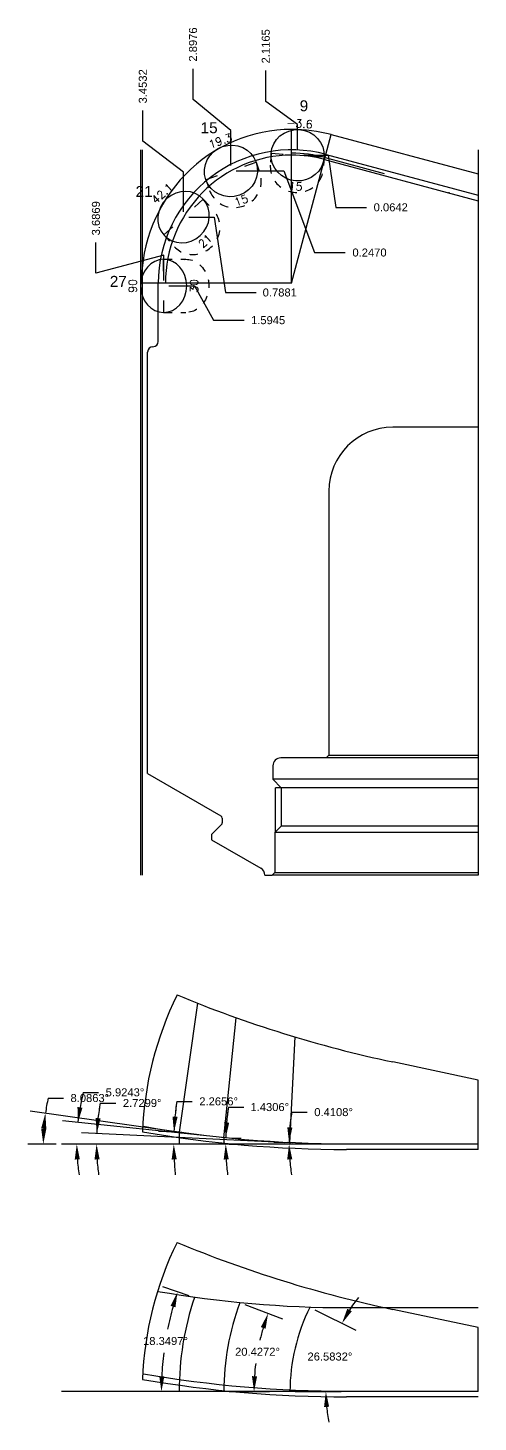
# Model space of a CAD drawing. Header units: inches. Extents: x 97.4 to 144.9, y -24 to -7.6.
# Drawn here: x 128.43 to 133.71, y -23.95 to -7.62 of the extents above; entities that cross this region are included whole.
import ezdxf
from ezdxf.enums import TextEntityAlignment as Align

# ---------------------------------------------------------------- set-up
doc = ezdxf.new("R2010")
doc.units = ezdxf.units.IN
doc.header["$MEASUREMENT"] = 0
doc.linetypes.add('HIDDEN2', pattern=[0.1875, 0.125, -0.0625])
doc.layers.add('Blade_4', color=7, linetype='Continuous', true_color=0x00cccc)
doc.layers.add('Dims', color=4, linetype='Continuous')
doc.styles.add('RomanS', font='romans')
doc.styles.get("Standard").update_dxf_attribs({"font": 'arial.ttf'})
doc.dimstyles.get("Standard").update_dxf_attribs({"dimtxt": 0.09375, "dimasz": 0.18, "dimexe": 0.18, "dimexo": 0.0625, "dimgap": 0.09, "dimtad": 0, "dimtih": 1, "dimtoh": 1, "dimdec": 4, "dimzin": 0, "dimdsep": 46, "dimtxsty": 'Standard', "dimcen": 0.09, "dimadec": 4, "dimazin": 0, "dimtfac": 1, "dimtdec": 4, "dimtofl": 0, "dimtmove": 0, "dimatfit": 3, "dimfxl": 1, "dimtolj": 1, "dimtzin": 0, "dimarcsym": 0})

# ---------------------------------------------------------------- blocks, each defined once
blk = doc.blocks.new('*D124')
at = {"layer": 'Blade_4', "color": 0, "lineweight": -2, "transparency": 16777216}
for p, q in [((129.277, -20.216), (129.457, -20.216)), ((131.407, -20.677), (129.055, -20.565))]:
    blk.add_line(p, q, dxfattribs=at)
for start, end in [(169.3291, 177.2701), (169.3339, 173.302), (183.9681, 187.9363)]:
    blk.add_arc((131.831, -20.697), 2.6, start, end, dxfattribs=at)
at = {"layer": 'Blade_4', "color": 0, "transparency": 16777216}
for points in [[(129.279, -20.396), (129.22, -20.391), (129.235, -20.573)], [(129.208, -20.878), (129.268, -20.876), (129.232, -20.697)]]:
    blk.add_solid(points, dxfattribs=at)
at = {"layer": 'Blade_4', "color": 0, "transparency": 16777216, "insert": (129.767, -20.216), "char_height": 0.09375, "attachment_point": 5}
blk.add_mtext('\\A1;2.7299°', dxfattribs=at)
blk = doc.blocks.new('*D125')
at = {"layer": 'Blade_4', "color": 0, "lineweight": -2, "transparency": 16777216}
for p, q in [((129.076, -20.091), (129.256, -20.091)), ((130.633, -20.613), (128.834, -20.426))]:
    blk.add_line(p, q, dxfattribs=at)
for start, end in [(165.6231, 174.0757), (165.6289, 169.8523), (184.2234, 188.4468)]:
    blk.add_arc((131.442, -20.697), 2.442, start, end, dxfattribs=at)
at = {"layer": 'Blade_4', "color": 0, "transparency": 16777216}
for points in [[(129.067, -20.271), (129.008, -20.262), (129.013, -20.445)], [(128.976, -20.878), (129.036, -20.876), (129, -20.697)]]:
    blk.add_solid(points, dxfattribs=at)
at = {"layer": 'Blade_4', "color": 0, "transparency": 16777216, "insert": (129.565, -20.091), "char_height": 0.09375, "attachment_point": 5}
blk.add_mtext('\\A1;5.9243°', dxfattribs=at)
blk = doc.blocks.new('*D126')
at = {"layer": 'Blade_4', "color": 0, "lineweight": -2, "transparency": 16777216}
for p, q in [((128.664, -20.158), (128.844, -20.158)), ((130.111, -20.545), (128.454, -20.31)), ((128.76, -20.697), (128.427, -20.697))]:
    blk.add_line(p, q, dxfattribs=at)
for start, end in [(167.9022, 171.9137), (175.9253, 175.9885)]:
    blk.add_arc((131.178, -20.697), 2.571, start, end, dxfattribs=at)
at = {"layer": 'Blade_4', "color": 0, "transparency": 16777216}
for points in [[(128.583, -20.511), (128.643, -20.517), (128.632, -20.335)], [(128.643, -20.518), (128.583, -20.516), (128.607, -20.697)]]:
    blk.add_solid(points, dxfattribs=at)
at = {"layer": 'Blade_4', "color": 0, "transparency": 16777216, "insert": (129.153, -20.158), "char_height": 0.09375, "attachment_point": 5}
blk.add_mtext('\\A1;8.0863°', dxfattribs=at)
blk = doc.blocks.new('*D127')
at = {"layer": 'Blade_4', "color": 0, "lineweight": -2, "transparency": 16777216}
for p, q in [((131.521, -20.323), (131.701, -20.323)), ((131.437, -20.681), (131.309, -20.68)), ((131.437, -20.697), (131.309, -20.697))]:
    blk.add_line(p, q, dxfattribs=at)
for start, end in [(170.2711, 179.5892), (170.2788, 174.934), (184.6552, 189.3104)]:
    blk.add_arc((133.705, -20.697), 2.216, start, end, dxfattribs=at)
at = {"layer": 'Blade_4', "color": 0, "transparency": 16777216}
for points in [[(131.528, -20.503), (131.468, -20.5), (131.489, -20.681)], [(131.467, -20.878), (131.527, -20.876), (131.489, -20.697)]]:
    blk.add_solid(points, dxfattribs=at)
at = {"layer": 'Blade_4', "color": 0, "transparency": 16777216, "insert": (132.011, -20.323), "char_height": 0.09375, "attachment_point": 5}
blk.add_mtext('\\A1;0.4108°', dxfattribs=at)
blk = doc.blocks.new('*D128')
at = {"layer": 'Blade_4', "color": 0, "lineweight": -2, "transparency": 16777216}
for p, q in [((130.778, -20.264), (130.958, -20.264)), ((130.786, -20.697), (130.926, -20.697)), ((130.787, -20.624), (130.927, -20.628))]:
    blk.add_line(p, q, dxfattribs=at)
for start, end in [(171.5945, 178.5694), (171.5978, 175.0836), (183.4858, 186.9716)]:
    blk.add_arc((133.705, -20.697), 2.959, start, end, dxfattribs=at)
at = {"layer": 'Blade_4', "color": 0, "transparency": 16777216}
for points in [[(130.787, -20.445), (130.727, -20.442), (130.747, -20.623)], [(130.722, -20.878), (130.782, -20.876), (130.746, -20.697)]]:
    blk.add_solid(points, dxfattribs=at)
at = {"layer": 'Blade_4', "color": 0, "transparency": 16777216, "insert": (131.263, -20.264), "char_height": 0.09375, "attachment_point": 5}
blk.add_mtext('\\A1;1.4306°', dxfattribs=at)
blk = doc.blocks.new('*D129')
at = {"layer": 'Blade_4', "color": 0, "lineweight": -2, "transparency": 16777216}
for p, q in [((130.172, -20.197), (130.352, -20.197)), ((130.14, -20.556), (129.96, -20.549)), ((130.138, -20.697), (129.957, -20.697))]:
    blk.add_line(p, q, dxfattribs=at)
for start, end in [(171.9511, 177.7344), (171.953, 174.8437), (182.8907, 185.7814)]:
    blk.add_arc((133.705, -20.697), 3.568, start, end, dxfattribs=at)
at = {"layer": 'Blade_4', "color": 0, "transparency": 16777216}
for points in [[(130.182, -20.378), (130.122, -20.374), (130.14, -20.556)], [(130.112, -20.878), (130.172, -20.876), (130.137, -20.697)]]:
    blk.add_solid(points, dxfattribs=at)
at = {"layer": 'Blade_4', "color": 0, "transparency": 16777216, "insert": (130.663, -20.197), "char_height": 0.09375, "attachment_point": 5}
blk.add_mtext('\\A1;2.2656°', dxfattribs=at)
blk = doc.blocks.new('*D130')
at = {"layer": 'Dims', "color": 0, "lineweight": -2, "transparency": 16777216}
for p, q in [((131.216, -8.479), (131.216, -8.119)), ((131.589, -8.751), (131.216, -8.479)), ((131.589, -9.049), (131.589, -8.751))]:
    blk.add_line(p, q, dxfattribs=at)
at = {"layer": 'Dims', "color": 0, "transparency": 16777216, "insert": (131.216, -7.834), "char_height": 0.0938, "attachment_point": 5, "rotation": 90}
blk.add_mtext('\\A1;2.1165', dxfattribs=at)
blk = doc.blocks.new('*D131')
at = {"layer": 'Dims', "color": 0, "lineweight": -2, "transparency": 16777216}
for p, q in [((130.363, -8.459), (130.363, -8.099)), ((130.808, -8.819), (130.363, -8.459)), ((130.808, -9.231), (130.808, -8.819))]:
    blk.add_line(p, q, dxfattribs=at)
at = {"layer": 'Dims', "color": 0, "transparency": 16777216, "insert": (130.363, -7.813), "char_height": 0.0938, "attachment_point": 5, "rotation": 90}
blk.add_mtext('\\A1;2.8976', dxfattribs=at)
blk = doc.blocks.new('*D132')
at = {"layer": 'Dims', "color": 0, "lineweight": -2, "transparency": 16777216}
for p, q in [((129.775, -8.947), (129.775, -8.587)), ((130.252, -9.307), (129.775, -8.947)), ((130.252, -9.773), (130.252, -9.307))]:
    blk.add_line(p, q, dxfattribs=at)
at = {"layer": 'Dims', "color": 0, "transparency": 16777216, "insert": (129.775, -8.303), "char_height": 0.0938, "attachment_point": 5, "rotation": 90}
blk.add_mtext('\\A1;3.4532', dxfattribs=at)
blk = doc.blocks.new('*D133')
at = {"layer": 'Dims', "color": 0, "lineweight": -2, "transparency": 16777216}
for p, q in [((131.651, -9.111), (131.949, -9.111)), ((131.949, -9.111), (132.036, -9.721)), ((132.036, -9.721), (132.396, -9.721))]:
    blk.add_line(p, q, dxfattribs=at)
at = {"layer": 'Dims', "color": 0, "transparency": 16777216, "insert": (132.681, -9.721), "char_height": 0.0938, "attachment_point": 5}
blk.add_mtext('\\A1;0.0642', dxfattribs=at)
blk = doc.blocks.new('*D134')
at = {"layer": 'Dims', "color": 0, "lineweight": -2, "transparency": 16777216}
for p, q in [((130.87, -9.294), (131.428, -9.294)), ((131.428, -9.294), (131.788, -10.251)), ((131.788, -10.251), (132.148, -10.251))]:
    blk.add_line(p, q, dxfattribs=at)
at = {"layer": 'Dims', "color": 0, "transparency": 16777216, "insert": (132.432, -10.251), "char_height": 0.0938, "attachment_point": 5}
blk.add_mtext('\\A1;0.2470', dxfattribs=at)
blk = doc.blocks.new('*D135')
at = {"layer": 'Dims', "color": 0, "lineweight": -2, "transparency": 16777216}
for p, q in [((130.315, -9.835), (130.612, -9.835)), ((130.612, -9.835), (130.744, -10.719)), ((130.744, -10.719), (131.104, -10.719))]:
    blk.add_line(p, q, dxfattribs=at)
at = {"layer": 'Dims', "color": 0, "transparency": 16777216, "insert": (131.38, -10.719), "char_height": 0.0938, "attachment_point": 5}
blk.add_mtext('\\A1;0.7881', dxfattribs=at)
blk = doc.blocks.new('*D181')
at = {"color": 0, "lineweight": -2, "transparency": 16777216}
for p, q in [((131.789, -22.638), (132.27, -22.879)), ((131.562, -23.597), (132.1, -23.597))]:
    blk.add_line(p, q, dxfattribs=at)
for start, end in [(141.8576, 147.6372), (185.7796, 191.5592)]:
    blk.add_arc((133.705, -23.597), 1.785, start, end, dxfattribs=at)
at = {"color": 0, "transparency": 16777216}
for points in [[(132.224, -22.656), (132.171, -22.627), (132.109, -22.798)], [(131.899, -23.778), (131.959, -23.775), (131.92, -23.597)]]:
    blk.add_solid(points, dxfattribs=at)
at = {"color": 0, "transparency": 16777216, "insert": (131.968, -23.187), "char_height": 0.09375, "attachment_point": 5}
blk.add_mtext('\\A1;26.5832°', dxfattribs=at)
blk = doc.blocks.new('*D182')
at = {"color": 0, "lineweight": -2, "transparency": 16777216}
for p, q in [((130.97, -22.578), (131.412, -22.743)), ((130.786, -23.597), (131.258, -23.597))]:
    blk.add_line(p, q, dxfattribs=at)
for start, end in [(163.4985, 166.7154), (172.8279, 176.0742)]:
    blk.add_arc((133.705, -23.597), 2.628, start, end, dxfattribs=at)
at = {"color": 0, "transparency": 16777216}
for points in [[(131.158, -22.841), (131.214, -22.86), (131.243, -22.68)], [(131.114, -23.418), (131.054, -23.416), (131.078, -23.597)]]:
    blk.add_solid(points, dxfattribs=at)
at = {"color": 0, "transparency": 16777216, "insert": (131.119, -23.131), "char_height": 0.09375, "attachment_point": 5}
blk.add_mtext('\\A1;20.4272°', dxfattribs=at)
blk = doc.blocks.new('*D183')
at = {"color": 0, "lineweight": -2, "transparency": 16777216}
for p, q in [((130.319, -22.474), (130.01, -22.371)), ((130.138, -23.597), (129.812, -23.597))]:
    blk.add_line(p, q, dxfattribs=at)
for start, end in [(164.4282, 168.6625), (172.9747, 177.2221)]:
    blk.add_arc((133.705, -23.597), 3.713, start, end, dxfattribs=at)
at = {"color": 0, "transparency": 16777216}
for points in [[(130.1, -22.592), (130.157, -22.609), (130.181, -22.428)], [(130.027, -23.418), (129.967, -23.416), (129.992, -23.597)]]:
    blk.add_solid(points, dxfattribs=at)
at = {"color": 0, "transparency": 16777216, "insert": (130.04, -23.005), "char_height": 0.09375, "attachment_point": 5}
blk.add_mtext('\\A1;18.3497°', dxfattribs=at)
blk = doc.blocks.new('*D196')
at = {"layer": 'Dims', "color": 0, "lineweight": -2, "transparency": 16777216}
for p, q in [((129.225, -10.494), (129.225, -10.134)), ((130.019, -10.281), (129.225, -10.494)), ((130.019, -10.579), (130.019, -10.281))]:
    blk.add_line(p, q, dxfattribs=at)
at = {"layer": 'Dims', "color": 0, "transparency": 16777216, "insert": (129.225, -9.849), "char_height": 0.0938, "attachment_point": 5, "rotation": 90}
blk.add_mtext('\\A1;3.6869', dxfattribs=at)
blk = doc.blocks.new('1613@15')
for p, q in [((-0.17, 0), (-0.312, 0)), ((0.171, 0), (0.312, 0))]:
    blk.add_line(p, q)
at = {"color": 8, "linetype": 'HIDDEN2', "ltscale": 0.5}
blk.add_line((-0.312, 0), (-0.312, -0.135), dxfattribs=at)
at = {"color": 8, "linetype": 'HIDDEN2', "ltscale": 0.5, "flags": 128}
blk.add_lwpolyline([(0.312, 0), (0.312, -0.135)], dxfattribs=at)
blk.add_ellipse((0, 0), major_axis=(-0.312, 0), ratio=0.965926, start_param=-3.141592653589793, end_param=3.141592653589793)
at = {"color": 8, "linetype": 'HIDDEN2', "ltscale": 0.5}
blk.add_ellipse((0, -0.135), major_axis=(-0.312, 0), ratio=0.965926, start_param=0, end_param=3.141593, dxfattribs=at)
at = {"style": 'RomanS'}
blk.add_text('15', height=0.094, dxfattribs=at).set_placement((0, -0.364), align=Align.MIDDLE_CENTER)
blk.add_attdef('ANG', text='', height=0.094, dxfattribs=at).set_placement((0, 0.298), align=Align.BOTTOM_CENTER)
blk = doc.blocks.new('1613@21')
for p, q in [((-0.17, 0), (-0.313, 0)), ((0.171, 0), (0.312, 0))]:
    blk.add_line(p, q)
at = {"color": 8, "linetype": 'HIDDEN2', "ltscale": 0.5}
blk.add_line((-0.313, 0), (-0.313, -0.186), dxfattribs=at)
at = {"color": 8, "linetype": 'HIDDEN2', "ltscale": 0.5, "flags": 128}
blk.add_lwpolyline([(0.312, 0), (0.312, -0.186)], dxfattribs=at)
blk.add_ellipse((0, 0), major_axis=(-0.312, 0), ratio=0.933568, start_param=3.141593, end_param=9.424778)
at = {"color": 8, "linetype": 'HIDDEN2', "ltscale": 0.5}
blk.add_ellipse((0, -0.186), major_axis=(-0.312, 0), ratio=0.933568, start_param=0, end_param=3.141593, dxfattribs=at)
at = {"style": 'RomanS'}
blk.add_text('21', height=0.094, dxfattribs=at).set_placement((0, -0.377), align=Align.MIDDLE_CENTER)
blk.add_attdef('ANG', text='', height=0.094, dxfattribs=at).set_placement((0, 0.298), align=Align.BOTTOM_CENTER)
blk = doc.blocks.new('1613@30')
for p, q in [((-0.17, 0), (-0.312, 0)), ((0.171, 0), (0.312, 0))]:
    blk.add_line(p, q)
at = {"color": 8, "linetype": 'HIDDEN2', "ltscale": 0.5}
blk.add_line((-0.312, 0), (-0.312, -0.26), dxfattribs=at)
at = {"color": 8, "linetype": 'HIDDEN2', "ltscale": 0.5, "flags": 128}
blk.add_lwpolyline([(0.312, 0), (0.312, -0.26)], dxfattribs=at)
at = {"extrusion": (0, 0, -1)}
blk.add_ellipse((0, 0), major_axis=(-0.312, 0), ratio=0.866025, start_param=-3.141592653589793, end_param=3.141592653589793, dxfattribs=at)
at = {"color": 8, "linetype": 'HIDDEN2', "ltscale": 0.5, "extrusion": (0, 0, -1)}
blk.add_ellipse((0, -0.26), major_axis=(-0.312, 0), ratio=0.866025, start_param=3.068877, end_param=6.355901, dxfattribs=at)
at = {"style": 'RomanS'}
blk.add_text('30', height=0.094, dxfattribs=at).set_placement((0, -0.356), align=Align.MIDDLE_CENTER)
blk.add_attdef('ANG', text='', height=0.094, dxfattribs=at).set_placement((0, 0.287), align=Align.BOTTOM_CENTER)

msp = doc.modelspace()

# ---------------------------------------------------------------- linework, layer by layer
for p, q in [((131.51788, -10.60946), (131.51788, -8.80761)), ((131.51788, -10.60946), (131.98423, -8.86901)), ((131.98423, -8.86901), (133.70538, -9.33018)), ((129.74788, -9.04696), (129.74788, -17.54696)), ((129.76788, -9.04696), (129.76788, -17.54696)), ((131.92229, -9.1002), (133.70538, -9.57798)), ((133.70538, -9.04696), (133.70538, -17.54696)), ((133.36286, -9.54444), (133.36286, -9.55091)), ((131.51788, -10.60946), (129.74788, -10.60946)), ((129.95538, -11.29178), (129.95538, -10.60946)), ((129.83038, -16.35428), (129.83038, -11.41678)), ((133.70538, -12.29696), (132.70538, -12.29696)), ((131.95538, -13.04696), (131.95538, -16.14071)), ((131.92413, -16.17196), (131.39288, -16.17196)), ((131.95538, -16.14071), (131.92413, -16.17196)), ((133.70538, -16.17196), (131.92413, -16.17196)), ((131.95538, -16.14071), (133.70538, -16.14071)), ((131.29913, -16.26571), (131.29913, -16.42196)), ((129.83038, -16.35428), (130.68976, -16.85044)), ((133.70538, -16.42196), (131.29913, -16.42196)), ((131.29913, -16.42196), (131.39803, -16.52086)), ((131.39803, -16.52086), (131.33038, -16.52086)), ((131.33038, -17.03876), (131.33038, -16.52086)), ((133.70538, -16.52086), (131.39803, -16.52086)), ((131.39803, -16.52086), (131.39803, -16.97111)), ((130.69623, -16.95364), (130.58038, -17.06949)), ((130.70538, -16.8775), (130.70538, -16.93154)), ((131.39803, -16.97111), (131.32218, -17.04696)), ((133.70538, -16.97111), (131.39803, -16.97111)), ((130.58038, -17.06949), (130.58038, -17.13199)), ((130.58038, -17.13199), (131.15851, -17.46577)), ((133.70538, -17.04696), (131.32218, -17.04696)), ((131.32218, -17.04696), (131.32218, -17.51571)), ((131.20538, -17.54696), (131.29093, -17.54696)), ((131.32218, -17.51571), (131.29093, -17.54696)), ((133.70538, -17.54696), (131.29093, -17.54696)), ((131.32218, -17.51571), (133.70538, -17.51571)), ((133.70538, -19.947), (132.70538, -19.73444)), ((133.70538, -20.697), (133.70538, -19.947)), ((133.70538, -20.7595), (133.70538, -20.697)), ((133.70538, -20.7595), (132.16328, -20.7595)), ((133.70538, -22.84703), (132.70538, -22.63448)), ((133.70538, -23.59703), (133.70538, -22.84703)), ((133.70538, -23.65953), (132.16328, -23.65953))]:
    msp.add_line(p, q)
at = {"color": 1}
for p, q in [((131.91211, -9.13818), (132.60522, -9.3239)), ((131.90611, -9.16057), (133.70538, -9.64268)), ((131.90823, -9.15265), (131.91113, -9.15343)), ((132.16328, -20.697), (128.82224, -20.697)), ((132.16328, -23.59703), (128.82224, -23.59703))]:
    msp.add_line(p, q, dxfattribs=at)
for points in [[(133.70538, -20.697), (132.16328, -20.697, -0.04296551), (129.78118, -20.49192)], [(133.70538, -22.61703), (132.16328, -22.61703, -0.04296551), (129.94867, -22.42638, -0.04296551)], [(133.70538, -23.59703), (132.16328, -23.59703, -0.04296551), (129.78118, -23.39196)]]:
    msp.add_lwpolyline(points, format="xyb")
for centre, radius, start, end in [((131.51788, -10.60946), 1.80185, 75.000039, 90.000035), ((131.51788, -10.60946), 1.5625, 75, 180), ((129.89288, -11.41678), 0.0625, 90, 180), ((129.89288, -11.29178), 0.0625, 270, 0), ((132.70538, -13.04696), 0.75, 90, 180), ((131.39288, -16.26571), 0.09375, 90, 180), ((130.67413, -16.8775), 0.03125, 0, 60), ((130.67413, -16.93154), 0.03125, 315, 0), ((131.11163, -17.54696), 0.09375, 0, 60), ((133.70538, -20.697), 3.9375, 153.658483, 177.911502), ((135.7201, -5.5513), 14.5, 247.523693, 258), ((132.16328, -6.7595), 14, 260.159083, 270), ((133.70538, -23.59703), 3.9375, 153.658483, 177.911502), ((135.7201, -8.45134), 14.5, 247.523693, 258), ((133.70538, -23.59703), 3.50534, 161.65028, 180), ((133.70538, -23.59703), 2.98159, 159.572759, 180), ((133.70538, -23.59703), 2.20596, 153.416804, 180), ((132.16328, -9.65953), 14, 260.159083, 270)]:
    msp.add_arc(centre, radius, start, end)
for radius, start in [(1.52318, 74.999999), (1.5, 74.999998)]:
    msp.add_arc((131.51788, -10.60946), radius, start, 90, dxfattribs=at)
msp.add_ellipse((131.51788, -10.60946), major_axis=(0, 1.80185), ratio=0.97677342, start_param=0, end_param=1.57079864)
msp.add_ellipse((131.51788, -10.60946), major_axis=(0, -1.5), ratio=0.985244, start_param=3.14159265, end_param=4.71238898, dxfattribs=at)
at = {"layer": 'Blade_4'}
for p, q in [((130.20278, -20.55842), (130.41752, -19.04695)), ((130.72472, -20.62256), (130.87064, -19.21632)), ((131.49948, -20.68118), (131.5586, -19.44129)), ((130.23248, -20.56264), (130.17308, -20.5542)), ((130.75456, -20.62565), (130.69488, -20.61946)), ((131.52945, -20.68261), (131.46952, -20.67975))]:
    msp.add_line(p, q, dxfattribs=at)
for radius, start in [(3.50534, 177.734367), (2.98159, 178.569384), (2.20596, 179.589195)]:
    msp.add_arc((133.70538, -20.697), radius, start, 180, dxfattribs=at)
at = {"layer": 'Dims', "color": 1}
msp.add_line((131.90823, -9.15265), (131.91113, -9.15343), dxfattribs=at)

# ---------------------------------------------------------------- block references
at = {"layer": 'Blade_4'}
for name, p, rotation, values in [('1613@15', (131.5889, -9.11114), 356.4, {'ANG': '-3.6'}), ('1613@15', (130.80775, -9.29398), 19.3, {'ANG': '19.3'}), ('1613@21', (130.25222, -9.83501), 42.1, {'ANG': '42.1'}), ('1613@30', (130.01851, -10.64144), 90, {'ANG': '90'})]:
    msp.add_blockref(name, p, dxfattribs=dict(at, rotation=rotation)).add_auto_attribs(values)

# ---------------------------------------------------------------- texts
for s, height, p in [('9', 0.12857, (131.61346, -8.59528)), ('15', 0.128574, (130.45186, -8.85237)), ('21', 0.128574, (129.68946, -9.5998)), ('27', 0.128574, (129.3871, -10.65236))]:
    msp.add_text(s, height=height, dxfattribs=at).set_placement(p)

# ---------------------------------------------------------------- dimensions: what is measured, and where the dimension line sits
for base, p1, p2, picture, middle in [((130.07675, -22.810298), (130.378277, -22.493495), (130.200039, -23.597033), '*D183', (130.039944, -23.005012)), ((132.004921, -23.053623), (131.732626, -22.609875), (131.499425, -23.597033), '*D181', (131.968024, -23.186608)), ((131.151675, -22.97837), (130.911284, -22.556405), (130.72379, -23.597033), '*D182', (131.119443, -23.131115))]:
    dim = msp.add_angular_dim_3p(base=base, center=(133.705382, -23.597033), p1=p1, p2=p2, dimstyle='Standard')
    dim.commit()
    dim.dimension.update_dxf_attribs({"geometry": picture, "text_midpoint": middle})
for base, line1, line2, picture, middle in [((129.0010341, -20.6128292), ((132.1632816, -20.6969965), (128.8222446, -20.6969965)), ((130.7545594, -20.6256534), (130.6948799, -20.6194605)), '*D125', (129.5654846, -20.090529)), ((128.60954933, -20.57607092), ((132.16328155, -20.69699649), (128.82224464, -20.69699649)), ((130.2324811, -20.56264164), (130.17307765, -20.55420181)), '*D126', (129.15328714, -20.15807452)), ((129.2319879, -20.6557134), ((132.1632816, -20.6969965), (128.8222446, -20.6969965)), ((131.5294476, -20.682609), (131.4695157, -20.6797513)), '*D124', (129.766824, -20.2156476))]:
    dim = msp.add_angular_dim_2l(base=base, line1=line1, line2=line2, dimstyle='Standard', dxfattribs=at)
    dim.commit()
    dim.dimension.update_dxf_attribs({"geometry": picture, "text_midpoint": middle})
for base, center, p1, p2, picture, middle in [((130.137583, -20.649967), (133.705382, -20.696996), (130.202779, -20.558422), (130.200039, -20.696996), '*D129', (130.662633, -20.197398)), ((130.74639, -20.67237), (133.70538, -20.697), (130.72472, -20.62256), (130.72379, -20.697), '*D128', (131.26307, -20.26444)), ((131.489357, -20.6917), (133.705382, -20.696996), (131.499482, -20.68118), (131.499425, -20.696996), '*D127', (132.010632, -20.322516))]:
    dim = msp.add_angular_dim_3p(base=base, center=center, p1=p1, p2=p2, dimstyle='Standard', dxfattribs=at)
    dim.commit()
    dim.dimension.update_dxf_attribs({"geometry": picture, "text_midpoint": middle})
at = {"layer": 'Dims'}
for feature_location, offset, dtype, origin, picture, middle in [((130.80775, -9.29398), (-0.44466, 1.19524), 1, (133.70538, -9.04696), '*D131', (130.36309, -7.81337)), ((131.5889, -9.11114), (-0.37269, 0.99171), 1, (133.70538, -9.04696), '*D130', (131.2162, -7.83368)), ((130.25222, -9.83501), (-0.4772, 1.2479), 1, (133.70538, -9.04696), '*D132', (129.77502, -8.30303)), ((130.01851, -10.64144), (-0.79306, 0.50775), 1, (133.70538, -9.04696), '*D196', (129.22545, -9.84903)), ((130.2522229, -9.8350102), (0.8521645, -0.8835923), 0, (133.7053816, -9.0469596), '*D135', (131.3799369, -10.7186025)), ((130.80775, -9.29398), (1.34025, -0.95694), 0, (133.70538, -9.04696), '*D134', (132.43244, -10.25092)), ((131.5889, -9.11114), (0.80758, -0.61001), 0, (133.70538, -9.04696), '*D133', (132.6806, -9.72115))]:
    dim = msp.add_ordinate_dim(feature_location=feature_location, offset=offset, dtype=dtype, origin=origin, dimstyle='Standard', dxfattribs=at)
    dim.commit()
    dim.dimension.update_dxf_attribs({"geometry": picture, "text_midpoint": middle})
msp.add_ordinate_dim(feature_location=(130.01851, -10.64144), offset=(0.94361, -0.4021), dtype=0, origin=(133.70538, -9.04696), dimstyle='Standard', dxfattribs=at).render()

doc.saveas('drawing.dxf')
